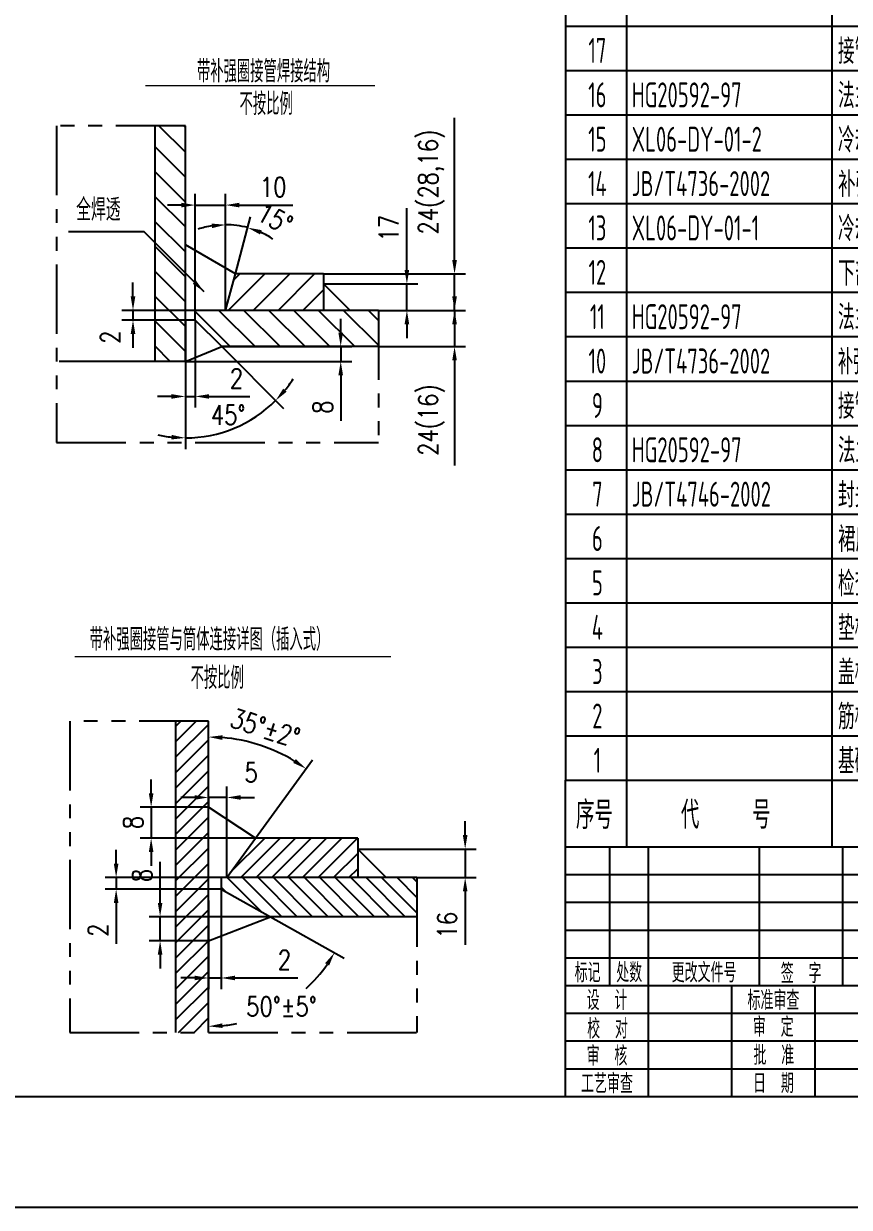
# Model space of a CAD drawing. Header units: millimetres. Extents: x -400 to 11480, y -400 to 24820.
# Drawn here: x 5527 to 8504, y -400 to 3869 of the extents above; entities that cross this region are included whole.
import ezdxf
from ezdxf.enums import TextEntityAlignment as Align

# ---------------------------------------------------------------- set-up
doc = ezdxf.new("R2010")
doc.units = ezdxf.units.MM
doc.header["$LTSCALE"] = 200
doc.linetypes.add('PHANTOM', pattern=[2.5, 1.25, -0.25, 0.25, -0.25, 0.25, -0.25])
for name, color, linetype in [('1轮廓实线层', 7, 'Continuous'), ('2细线层', 4, 'Continuous'), ('5剖面线层', 2, 'Continuous'), ('6文字层', 3, 'Continuous'), ('7标注层', 4, 'Continuous'), ('9双点划线层', 6, 'PHANTOM'), ('图框层', 7, 'Continuous')]:
    doc.layers.add(name, color=color, linetype=linetype)
doc.styles.add('PC_TEXTSTYLE', font='isocp.shx', dxfattribs={"width": 0.8, "bigfont": 'hzfs.shx'})
doc.styles.add('TH_GBDIM', font='romans.shx', dxfattribs={"width": 0.8, "bigfont": 'gbcbig.shx'})
doc.dimstyles.new('TH_GBDIM', dxfattribs={"dimscale": 20, "dimtxt": 3.5, "dimasz": 2.5, "dimexe": 2, "dimexo": 0, "dimgap": 1.5, "dimtad": 1, "dimdec": 1, "dimzin": 0, "dimdsep": 46, "dimtxsty": 'TH_GBDIM', "dimcen": 2.5, "dimclrd": 130, "dimclre": 130, "dimclrt": 3, "dimadec": 0, "dimazin": 0, "dimtfac": 0.714286, "dimtdec": 1, "dimtmove": 0, "dimatfit": 3, "dimfxl": 0, "dimtzin": 0, "dimlwd": -1, "dimlwe": -1, "dimarcsym": 0})
pattern_1 = [(45, (2663.59, -2132.798), (-27.8577, 27.8577), [])]

# ---------------------------------------------------------------- blocks, each defined once
blk = doc.blocks.new('PC_TITLE_BLOCK')
at = {"layer": '1轮廓实线层'}
for p, q in [((-180, 0), (-180, 45)), ((-180, 0), (-180, 45)), ((-180, 45), (0, 45)), ((-172, 20), (-172, 45)), ((-165, 20), (-165, 45)), ((-145, 20), (-145, 45)), ((-130, 20), (-130, 45)), ((-180, 25), (-120, 25)), ((-180, 20), (-120, 20)), ((-165, 0), (-165, 20)), ((-150, 0), (-150, 20)), ((-135, 0), (-135, 20)), ((-180, 0), (0, 0))]:
    blk.add_line(p, q, dxfattribs=at)
at = {"layer": '2细线层'}
for p, q in [((-180, 40), (-120, 40)), ((-180, 35), (-120, 35)), ((-180, 30), (-120, 30)), ((-180, 15), (-120, 15)), ((-180, 10), (-120, 10)), ((-180, 5), (-120, 5))]:
    blk.add_line(p, q, dxfattribs=at)
at = {"style": 'PC_TEXTSTYLE', "flags": 1}
blk.add_attdef('图纸张数', (0, 0), '', height=5, dxfattribs=at)
at = {"layer": '6文字层', "style": 'PC_TEXTSTYLE', "width": 0.667}
for s, p in [('标记', (-176, 22.5)), ('处数', (-168.5, 22.5)), (' 更改文件号 ', (-155, 22.5)), (' 签  字 ', (-137.51, 22.37)), (' 设  计 ', (-172.5, 17.5)), ('标准审查', (-142.5, 17.5)), (' 校  对 ', (-172.4, 12.37)), (' 审  定 ', (-142.53, 12.68)), (' 审  核 ', (-172.5, 7.5)), ('批  准', (-142.43, 7.6)), ('工艺审查', (-172.5, 2.5)), (' 日  期 ', (-142.5, 2.5))]:
    blk.add_text(s, height=3.5, dxfattribs=at).set_placement(p, align=Align.MIDDLE)
at = {"layer": '6文字层', "style": 'PC_TEXTSTYLE', "flags": 8}
for tag, height, width, p, p2 in [('图样代号', 5, 2.176994, (-56.96, 35.53), (-3.51, 35.53)), ('图样名称', 7, 1.548666, (-116.78, 28.23), (-63.22, 28.23)), ('重量', 3.5, 1.481707, (-28.88, 20.51), (-16.35, 20.51)), ('比例', 3.5, 1.468426, (-13.53, 20.62), (-1.42, 20.62)), ('设计', 3.5, 1.504878, (-163.77, 15.45), (-151.09, 15.45)), ('标准审查', 3.5, 0.732355, (-133.59, 15.31), (-120.98, 15.31)), ('共几页', 3.5, 0.782855, (-49.76, 13.35), (-39.88, 13.35)), ('第几页', 3.5, 0.776067, (-19.69, 13.35), (-9.9, 13.35)), ('校对', 3.5, 1.480507, (-163.77, 10.48), (-151.09, 10.48)), ('审定', 3.5, 1.494807, (-133.8, 10.61), (-121.11, 10.61)), ('审核', 3.5, 1.511058, (-163.87, 5.38), (-151.09, 5.38)), ('批准', 3.5, 1.494711, (-133.7, 5.38), (-121.11, 5.38)), ('企业名称', 5, 2.108963, (-56.33, 3.82), (-4.24, 3.82)), ('工艺审查', 3.5, 0.741847, (-163.87, 0.41), (-151.09, 0.41)), ('日期', 3.5, 1.546165, (-134.08, 0.41), (-121.11, 0.41))]:
    blk.add_attdef(tag, text='', height=height, dxfattribs=dict(at, width=width)).set_placement(p, p2, align=Align.FIT)
at = {"layer": '6文字层', "style": 'PC_TEXTSTYLE', "width": 0.986205, "flags": 8}
blk.add_attdef('产品名称或材料标记', text='', height=5, rotation=0.4655, dxfattribs=at).set_placement((-117.65, 6.59), (-62.48, 7.04), align=Align.FIT)
blk = doc.blocks.new('PC_MXBTITLERECORD')
at = {"layer": '1轮廓实线层'}
blk.add_line((-180, 0), (-180, 12), dxfattribs=at)
at = {"layer": '2细线层'}
for p, q in [((-169, 12), (-169, 0)), ((-132, 12), (-132, 0))]:
    blk.add_line(p, q, dxfattribs=at)
at = {"style": 'PC_TEXTSTYLE', "flags": 1}
blk.add_attdef('Fo oFShowMe', (-53, 6), '', height=0.00000005, dxfattribs=at)
at = {"layer": '6文字层', "style": 'PC_TEXTSTYLE', "width": 0.667}
for s, p in [('序号', (-174.77, 6)), ('代     号', (-151.09, 6))]:
    blk.add_text(s, height=5, dxfattribs=at).set_placement(p, align=Align.MIDDLE)
blk = doc.blocks.new('*D86')
at = {"layer": '7标注层', "color": 130}
blk.add_line((6362.7, 931.1), (6568.8, 1214), dxfattribs=at)
blk.add_arc((6193.7, 699), 597.2, 58.734, 85.2012, dxfattribs=at)
for points in [[(6243.3, 1285.7), (6244, 1302.4), (6193.7, 1296.1)], [(6508.2, 1216.4), (6499, 1202.5), (6545.2, 1181.7)]]:
    blk.add_solid(points, dxfattribs=at)
at = {"layer": 'Defpoints', "color": 0}
for p in [(6193.7, 1353.1), (6437, 1244.3), (6362.7, 931.1), (6259.3, 789.1), (6193.7, 230.6)]:
    blk.add_point(p, dxfattribs=at)
at = {"layer": '7标注层', "color": 3, "insert": (6398, 1328.8), "char_height": 70, "attachment_point": 5, "rotation": 342.0219, "style": 'TH_GBDIM'}
blk.add_mtext('35%%d%%p2%%d{}{}', dxfattribs=at)
blk = doc.blocks.new('*D87')
at = {"layer": '7标注层', "color": 130}
blk.add_line((6416.7, 648.1), (6682.4, 498.8), dxfattribs=at)
for start, end in [(312.4223, 325.1719), (275.5052, 281.3309)]:
    blk.add_arc((6193.7, 773.3), 520.6, start, end, dxfattribs=at)
for points in [[(6613.9, 480.5), (6628.1, 471.6), (6647.5, 518.4)], [(6244, 246.8), (6243.2, 263.5), (6193.7, 252.8)]]:
    blk.add_solid(points, dxfattribs=at)
at = {"layer": 'Defpoints', "color": 0}
for p in [(6193.7, 1353.1), (6239.3, 747.7), (6416.7, 648.1), (6373.6, 284.9), (6193.7, 230.6)]:
    blk.add_point(p, dxfattribs=at)
at = {"layer": '7标注层', "color": 3, "insert": (6456.6, 324.1), "char_height": 70, "attachment_point": 5, "style": 'TH_GBDIM'}
blk.add_mtext('50%%d%%p5%%d{}{}', dxfattribs=at)
blk = doc.blocks.new('*D88')
at = {"layer": '7标注层', "color": 130}
for p, q in [((5986.6, 1093.4), (5986.6, 1143.4)), ((6193.7, 1043.4), (5946.6, 1043.4)), ((5986.6, 1043.4), (5986.6, 931.1)), ((6362.7, 931.1), (5946.6, 931.1)), ((5986.6, 881.1), (5986.6, 831.1))]:
    blk.add_line(p, q, dxfattribs=at)
for points in [[(5978.3, 1093.4), (5995, 1093.4), (5986.6, 1043.4)], [(5978.3, 881.1), (5995, 881.1), (5986.6, 931.1)]]:
    blk.add_solid(points, dxfattribs=at)
at = {"layer": 'Defpoints', "color": 0}
for p in [(6193.7, 1043.4), (5986.6, 931.1), (6362.7, 931.1)]:
    blk.add_point(p, dxfattribs=at)
at = {"layer": '7标注层', "color": 3, "insert": (5921.6, 987.3), "char_height": 70, "attachment_point": 5, "rotation": 90, "style": 'TH_GBDIM'}
blk.add_mtext('8{}{}', dxfattribs=at)
blk = doc.blocks.new('*D89')
at = {"layer": '7标注层', "color": 130}
for p, q in [((6018.9, 698.1), (6018.9, 845.4)), ((6416.7, 648.1), (5978.9, 648.1)), ((6018.9, 561.5), (6018.9, 648.1)), ((6193.7, 561.5), (5978.9, 561.5)), ((6018.9, 511.5), (6018.9, 461.5))]:
    blk.add_line(p, q, dxfattribs=at)
for points in [[(6010.6, 698.1), (6027.2, 698.1), (6018.9, 648.1)], [(6010.6, 511.5), (6027.2, 511.5), (6018.9, 561.5)]]:
    blk.add_solid(points, dxfattribs=at)
at = {"layer": 'Defpoints', "color": 0}
for p in [(6018.9, 648.1), (6416.7, 648.1), (6193.7, 561.5)]:
    blk.add_point(p, dxfattribs=at)
at = {"layer": '7标注层', "color": 3, "insert": (5953.9, 796.7), "char_height": 70, "attachment_point": 5, "rotation": 90, "style": 'TH_GBDIM'}
blk.add_mtext('8{}{}', dxfattribs=at)
blk = doc.blocks.new('*D90')
at = {"layer": '7标注层', "color": 130}
for p, q in [((6239.3, 747.7), (6239.3, 387.1)), ((6193.7, 706.6), (6193.7, 387.1)), ((6143.7, 427.1), (6093.7, 427.1)), ((6193.7, 427.1), (6239.3, 427.1)), ((6289.3, 427.1), (6515.4, 427.1))]:
    blk.add_line(p, q, dxfattribs=at)
for points in [[(6143.7, 435.5), (6143.7, 418.8), (6193.7, 427.1)], [(6289.3, 435.5), (6289.3, 418.8), (6239.3, 427.1)]]:
    blk.add_solid(points, dxfattribs=at)
at = {"layer": 'Defpoints', "color": 0}
for p in [(6239.3, 747.7), (6193.7, 706.6), (6193.7, 427.1)]:
    blk.add_point(p, dxfattribs=at)
at = {"layer": '7标注层', "color": 3, "insert": (6466.8, 492.1), "char_height": 70, "attachment_point": 5, "style": 'TH_GBDIM'}
blk.add_mtext('2{}{}', dxfattribs=at)
blk = doc.blocks.new('*D91')
at = {"layer": '7标注层', "color": 130}
for p, q in [((5860.4, 839.1), (5860.4, 889.1)), ((6239.3, 789.1), (5820.4, 789.1)), ((5860.4, 789.1), (5860.4, 747.7)), ((6239.3, 747.7), (5820.4, 747.7)), ((5860.4, 697.7), (5860.4, 550.4))]:
    blk.add_line(p, q, dxfattribs=at)
for points in [[(5852.1, 839.1), (5868.7, 839.1), (5860.4, 789.1)], [(5852.1, 697.7), (5868.7, 697.7), (5860.4, 747.7)]]:
    blk.add_solid(points, dxfattribs=at)
at = {"layer": 'Defpoints', "color": 0}
for p in [(6239.3, 789.1), (5860.4, 747.7), (6239.3, 747.7)]:
    blk.add_point(p, dxfattribs=at)
at = {"layer": '7标注层', "color": 3, "insert": (5795.4, 599), "char_height": 70, "attachment_point": 5, "rotation": 90, "style": 'TH_GBDIM'}
blk.add_mtext('2{}{}', dxfattribs=at)
blk = doc.blocks.new('*D92')
at = {"layer": '7标注层', "color": 130}
for p, q in [((6259.3, 789.1), (6259.3, 1118.1)), ((6143.7, 1078.1), (6093.7, 1078.1)), ((6193.7, 1081), (6193.7, 1038.1)), ((6259.3, 1078.1), (6193.7, 1078.1)), ((6309.3, 1078.1), (6359.3, 1078.1))]:
    blk.add_line(p, q, dxfattribs=at)
for points in [[(6143.7, 1086.4), (6143.7, 1069.7), (6193.7, 1078.1)], [(6309.3, 1086.4), (6309.3, 1069.7), (6259.3, 1078.1)]]:
    blk.add_solid(points, dxfattribs=at)
at = {"layer": 'Defpoints', "color": 0}
for p in [(6193.7, 1081), (6193.7, 1078.1), (6259.3, 789.1)]:
    blk.add_point(p, dxfattribs=at)
at = {"layer": '7标注层', "color": 3, "insert": (6346.9, 1168), "char_height": 70, "attachment_point": 5, "style": 'TH_GBDIM'}
blk.add_mtext('5{}{}', dxfattribs=at)
blk = doc.blocks.new('*D93')
at = {"layer": '7标注层', "color": 130}
for p, q in [((7118.7, 942.2), (7118.7, 992.2)), ((6731.2, 892.2), (7158.7, 892.2)), ((7118.7, 892.2), (7118.7, 789.1)), ((6944.8, 789.1), (7158.7, 789.1)), ((7118.7, 739.1), (7118.7, 546.4))]:
    blk.add_line(p, q, dxfattribs=at)
for points in [[(7110.4, 942.2), (7127, 942.2), (7118.7, 892.2)], [(7110.4, 739.1), (7127, 739.1), (7118.7, 789.1)]]:
    blk.add_solid(points, dxfattribs=at)
at = {"layer": 'Defpoints', "color": 0}
for p in [(6731.2, 892.2), (6944.8, 789.1), (7118.7, 789.1)]:
    blk.add_point(p, dxfattribs=at)
at = {"layer": '7标注层', "color": 3, "insert": (7053.7, 617.7), "char_height": 70, "attachment_point": 5, "rotation": 90, "style": 'TH_GBDIM'}
blk.add_mtext('16{}{}', dxfattribs=at)
blk = doc.blocks.new('*D109')
at = {"layer": '7标注层', "color": 130}
for p, q in [((7080.4, 3016.4), (7080.4, 3529.1)), ((6608.1, 2966.4), (7120.4, 2966.4)), ((7080.4, 2834.8), (7080.4, 2966.4)), ((6806.1, 2834.8), (7120.4, 2834.8)), ((7080.4, 2784.8), (7080.4, 2734.8))]:
    blk.add_line(p, q, dxfattribs=at)
for points in [[(7072.1, 3016.4), (7088.8, 3016.4), (7080.4, 2966.4)], [(7072.1, 2784.8), (7088.8, 2784.8), (7080.4, 2834.8)]]:
    blk.add_solid(points, dxfattribs=at)
at = {"layer": 'Defpoints', "color": 0}
for p in [(6608.1, 2966.4), (6806.1, 2834.8), (7080.4, 2834.8)]:
    blk.add_point(p, dxfattribs=at)
at = {"layer": '7标注层', "color": 3, "insert": (6997.1, 3297.7), "char_height": 70, "attachment_point": 5, "rotation": 90, "style": 'TH_GBDIM'}
blk.add_mtext('24(28,16){}{}', dxfattribs=at)
blk = doc.blocks.new('*D108')
at = {"layer": '7标注层', "color": 130}
for p, q in [((6908.6, 2980.4), (6908.6, 3202.8)), ((6608.1, 2930.4), (6948.6, 2930.4)), ((6908.6, 2834.8), (6908.6, 2930.4)), ((6806.1, 2834.8), (6948.6, 2834.8)), ((6908.6, 2784.8), (6908.6, 2734.8))]:
    blk.add_line(p, q, dxfattribs=at)
for points in [[(6900.2, 2980.4), (6916.9, 2980.4), (6908.6, 2930.4)], [(6900.2, 2784.8), (6916.9, 2784.8), (6908.6, 2834.8)]]:
    blk.add_solid(points, dxfattribs=at)
at = {"layer": 'Defpoints', "color": 0}
for p in [(6608.1, 2930.4), (6806.1, 2834.8), (6908.6, 2834.8)]:
    blk.add_point(p, dxfattribs=at)
at = {"layer": '7标注层', "color": 3, "insert": (6843.6, 3131.5), "char_height": 70, "attachment_point": 5, "rotation": 90, "style": 'TH_GBDIM'}
blk.add_mtext('17{}{}', dxfattribs=at)
blk = doc.blocks.new('*D110')
at = {"layer": '7标注层', "color": 130}
for p, q in [((7080.4, 2884.8), (7080.4, 2934.8)), ((6806.1, 2834.8), (7120.4, 2834.8)), ((7080.4, 2834.8), (7080.4, 2704.1)), ((6806.1, 2704.1), (7120.4, 2704.1)), ((7080.4, 2654.1), (7080.4, 2274.8))]:
    blk.add_line(p, q, dxfattribs=at)
for points in [[(7072.1, 2884.8), (7088.8, 2884.8), (7080.4, 2834.8)], [(7072.1, 2654.1), (7088.8, 2654.1), (7080.4, 2704.1)]]:
    blk.add_solid(points, dxfattribs=at)
at = {"layer": 'Defpoints', "color": 0}
for p in [(6806.1, 2834.8), (6806.1, 2704.1), (7080.4, 2704.1)]:
    blk.add_point(p, dxfattribs=at)
at = {"layer": '7标注层', "color": 3, "insert": (6997.1, 2439.4), "char_height": 70, "attachment_point": 5, "rotation": 90, "style": 'TH_GBDIM'}
blk.add_mtext('24(16){}{}', dxfattribs=at)
blk = doc.blocks.new('*D107')
at = {"layer": '7标注层', "color": 130}
for p, q in [((6145.5, 2834.9), (6145.5, 3254.5)), ((6255, 2834.8), (6255, 3254.5)), ((6095.5, 3214.5), (6045.5, 3214.5)), ((6145.5, 3214.5), (6255, 3214.5)), ((6305, 3214.5), (6497.7, 3214.5))]:
    blk.add_line(p, q, dxfattribs=at)
for points in [[(6095.5, 3222.8), (6095.5, 3206.1), (6145.5, 3214.5)], [(6305, 3222.8), (6305, 3206.1), (6255, 3214.5)]]:
    blk.add_solid(points, dxfattribs=at)
at = {"layer": 'Defpoints', "color": 0}
for p in [(6255, 3214.5), (6145.5, 2834.9), (6255, 2834.8)]:
    blk.add_point(p, dxfattribs=at)
at = {"layer": '7标注层', "color": 3, "insert": (6426.3, 3279.5), "char_height": 70, "attachment_point": 5, "style": 'TH_GBDIM'}
blk.add_mtext('10{}{}', dxfattribs=at)
blk = doc.blocks.new('*D106')
at = {"layer": '7标注层', "color": 130}
for p, q in [((6255, 2892.3), (6255, 3183.6)), ((6290.3, 2966.4), (6345.3, 3171.7))]:
    blk.add_line(p, q, dxfattribs=at)
for start, end in [(99.2874, 108.5748), (75, 90), (56.4252, 65.7126)]:
    blk.add_arc((6255, 2834.8), 308.8, start, end, dxfattribs=at)
for points in [[(6204.5, 3147.8), (6205.8, 3131.2), (6255, 3143.6)], [(6379.2, 3108.4), (6384.8, 3124.1), (6334.9, 3133.1)]]:
    blk.add_solid(points, dxfattribs=at)
at = {"layer": 'Defpoints', "color": 0}
for p in [(6281.9, 3142.4), (6290.3, 2966.4), (6255, 2892.3), (6255, 2834.8), (6255, 2834.8)]:
    blk.add_point(p, dxfattribs=at)
at = {"layer": '7标注层', "color": 3, "insert": (6433.3, 3165.5), "char_height": 70, "attachment_point": 5, "rotation": 331.6684, "style": 'TH_GBDIM'}
blk.add_mtext('15°', dxfattribs=at)
blk = doc.blocks.new('*D111')
at = {"layer": '7标注层', "color": 130}
for p, q in [((6670, 2754.1), (6670, 2804.1)), ((6241.1, 2704.1), (6710, 2704.1)), ((6670, 2704.1), (6670, 2650.9)), ((6109.9, 2650.9), (6710, 2650.9)), ((6670, 2600.9), (6670, 2436.8))]:
    blk.add_line(p, q, dxfattribs=at)
for points in [[(6661.7, 2754.1), (6678.3, 2754.1), (6670, 2704.1)], [(6661.7, 2600.9), (6678.3, 2600.9), (6670, 2650.9)]]:
    blk.add_solid(points, dxfattribs=at)
at = {"layer": 'Defpoints', "color": 0}
for p in [(6241.1, 2704.1), (6670, 2704.1), (6109.9, 2650.9)]:
    blk.add_point(p, dxfattribs=at)
at = {"layer": '7标注层', "color": 3, "insert": (6605, 2485.4), "char_height": 70, "attachment_point": 5, "rotation": 90, "style": 'TH_GBDIM'}
blk.add_mtext('8{}{}', dxfattribs=at)
blk = doc.blocks.new('*D112')
at = {"layer": '7标注层', "color": 130}
for p, q in [((6241.1, 2704.1), (6463.8, 2481.4)), ((6109.9, 2650.9), (6109.9, 2334.8))]:
    blk.add_line(p, q, dxfattribs=at)
for start, end in [(321.2239, 327.4479), (270, 315), (257.5521, 263.7761)]:
    blk.add_arc((6109.9, 2835.3), 460.5, start, end, dxfattribs=at)
for points in [[(6475.1, 2541.3), (6462.7, 2552.5), (6435.6, 2509.7)], [(6060.5, 2385.8), (6059.5, 2369.2), (6109.9, 2374.8)]]:
    blk.add_solid(points, dxfattribs=at)
at = {"layer": 'Defpoints', "color": 0}
for p in [(6109.9, 3500), (6145.5, 2799.8), (6241.1, 2704.1), (6109.9, 2650.9), (6340.2, 2436.5)]:
    blk.add_point(p, dxfattribs=at)
at = {"layer": '7标注层', "color": 3, "insert": (6264.3, 2457.4), "char_height": 70, "attachment_point": 5, "style": 'TH_GBDIM'}
blk.add_mtext('45°{}{}', dxfattribs=at)
blk = doc.blocks.new('*D113')
at = {"layer": '7标注层', "color": 130}
for p, q in [((5921.2, 2884.9), (5921.2, 2934.9)), ((6145.5, 2834.9), (5881.2, 2834.9)), ((5921.2, 2834.9), (5921.2, 2799.8)), ((6145.5, 2799.8), (5881.2, 2799.8)), ((5921.2, 2749.8), (5921.2, 2699.8))]:
    blk.add_line(p, q, dxfattribs=at)
for points in [[(5912.9, 2884.9), (5929.6, 2884.9), (5921.2, 2834.9)], [(5912.9, 2749.8), (5929.6, 2749.8), (5921.2, 2799.8)]]:
    blk.add_solid(points, dxfattribs=at)
at = {"layer": 'Defpoints', "color": 0}
for p in [(6145.5, 2834.9), (5921.2, 2799.8), (6145.5, 2799.8)]:
    blk.add_point(p, dxfattribs=at)
at = {"layer": '7标注层', "color": 3, "insert": (5838.8, 2738.6), "char_height": 70, "attachment_point": 5, "rotation": 90, "style": 'TH_GBDIM'}
blk.add_mtext('2{}{}', dxfattribs=at)
blk = doc.blocks.new('*D114')
at = {"layer": '7标注层', "color": 130}
for p, q in [((6109.9, 2799.8), (6109.9, 2484.4)), ((6145.5, 2799.8), (6145.5, 2484.4)), ((6059.9, 2524.4), (6009.9, 2524.4)), ((6109.9, 2524.4), (6145.5, 2524.4)), ((6195.5, 2524.4), (6342.8, 2524.4))]:
    blk.add_line(p, q, dxfattribs=at)
for points in [[(6059.9, 2532.7), (6059.9, 2516), (6109.9, 2524.4)], [(6195.5, 2532.7), (6195.5, 2516), (6145.5, 2524.4)]]:
    blk.add_solid(points, dxfattribs=at)
at = {"layer": 'Defpoints', "color": 0}
for p in [(6109.9, 2799.8), (6145.5, 2799.8), (6145.5, 2524.4)]:
    blk.add_point(p, dxfattribs=at)
at = {"layer": '7标注层', "color": 3, "insert": (6294.1, 2589.4), "char_height": 70, "attachment_point": 5, "style": 'TH_GBDIM'}
blk.add_mtext('2{}{}', dxfattribs=at)
blk = doc.blocks.new('PC_MXB_BLOCK')
at = {"layer": '1轮廓实线层'}
blk.add_line((-180, 8), (-180, 0), dxfattribs=at)
at = {"layer": '2细线层'}
for p, q in [((-180, 8), (0, 8)), ((-169, 8), (-169, 0)), ((-132, 8), (-132, 0)), ((-180, 0), (0, 0))]:
    blk.add_line(p, q, dxfattribs=at)
at = {"layer": '6文字层', "style": 'PC_TEXTSTYLE'}
for tag, width, p, p2 in [('序号', 0.769182, (-178.38, 1.35), (-170.09, 1.35)), ('代号', 3.14773, (-168.05, 1.35), (-134.11, 1.35)), ('名称', 2.802424, (-130.87, 1.2), (-100.28, 1.2)), ('数量', 0.817449, (-97.88, 1.2), (-89, 1.2)), ('材料', 2.943328, (-86.43, 1.01), (-54.3, 1.01)), ('单重', 0.854038, (-52.21, 0.89), (-43, 0.89)), ('总重', 0.958888, (-41.2, 1.27), (-30.86, 1.27)), ('备注', 2.494074, (-28.61, 1.02), (-1.16, 1.02))]:
    blk.add_attdef(tag, text='', height=4.5, dxfattribs=dict(at, width=width)).set_placement(p, p2, align=Align.FIT)

msp = doc.modelspace()

# ---------------------------------------------------------------- hatches: boundary and pattern name
at = {"layer": '5剖面线层'}
h = msp.add_hatch(dxfattribs=at)
h.set_pattern_fill('ANSI31', color=256, scale=20, angle=90, style=0)
h.set_pattern_definition([(135, (3823.11, -6701.09), (-44.90128, -44.90128), [])])
h.paths.add_polyline_path([(6001.03, 2650.93), (6109.93, 2650.93), (6109.93, 3500.05), (6001.03, 3500.05)])
h.paths.add_polyline_path([(6806.07, 2704.11), (6806.07, 2834.79), (6145.46, 2834.79), (6145.46, 2799.79), (6241.14, 2704.11)])
h = msp.add_hatch(dxfattribs=at)
h.set_pattern_fill('ANSI31', color=256, scale=20, angle=360, style=0)
h.set_pattern_definition([(45, (3823.11, -6701.09), (-44.9013, 44.9013), [])])
h.paths.add_polyline_path([(6608.07, 2834.79), (6608.07, 2966.41), (6290.27, 2966.41), (6255.01, 2834.79)])
h = msp.add_hatch(dxfattribs=at)
h.set_pattern_fill('ANSI31', color=256, scale=12.408422, style=0)
h.set_pattern_definition(pattern_1)
h.paths.add_polyline_path([(6193.67, 1353.08), (6076.17, 1353.08), (6076.17, 230.58), (6193.67, 230.58)])
h.paths.add_polyline_path([(6348.34, 450.69), (6423.13, 450.69), (6423.13, 342.12), (6348.34, 342.12)], flags=9)
h = msp.add_hatch(dxfattribs=at)
h.set_pattern_fill('ANSI31', color=256, scale=12.408422, style=0)
h.set_pattern_definition(pattern_1)
h.paths.add_polyline_path([(6362.69, 931.08), (6259.27, 789.06), (6731.18, 789.06), (6731.18, 931.08)])
h = msp.add_hatch(dxfattribs=at)
h.set_pattern_fill('ANSI31', color=256, scale=12.408422, angle=90, style=0)
h.set_pattern_definition([(135, (2663.59, -2132.798), (-27.8577, -27.8577), [])])
h.paths.add_polyline_path([(6239.32, 789.06), (6239.32, 747.7), (6416.72, 648.05), (6944.82, 648.05), (6944.82, 789.06)])

# ---------------------------------------------------------------- linework, layer by layer
at = {"layer": '1轮廓实线层'}
for p, q in [((6001.03, 2650.93), (6001.03, 3500.05)), ((6109.93, 2650.93), (6109.93, 3500.05)), ((6290.27, 2966.41), (6109.93, 3070.53)), ((6255.01, 2834.79), (6290.27, 2966.41)), ((6608.07, 2966.41), (6290.27, 2966.41)), ((6608.07, 2966.41), (6608.07, 2834.79)), ((6608.07, 2930.41), (6703.69, 2834.79)), ((6806.07, 2834.79), (6145.46, 2834.79)), ((6145.46, 2799.79), (6145.46, 2834.79)), ((6806.07, 2834.79), (6240.61, 2834.79)), ((6145.46, 2799.79), (6241.14, 2704.11)), ((6109.93, 2650.93), (6241.14, 2704.11)), ((6806.07, 2704.11), (6241.14, 2704.11)), ((6109.93, 2650.93), (5655.18, 2650.93)), ((6076.17, 230.58), (6076.17, 1353.08)), ((6193.67, 230.58), (6193.67, 1353.08)), ((6362.69, 931.08), (6193.67, 1043.43)), ((6259.27, 789.06), (6362.69, 931.08)), ((6731.18, 931.08), (6362.69, 931.08)), ((6731.18, 931.08), (6731.18, 789.06)), ((6731.18, 892.23), (6834.35, 789.06)), ((6944.82, 789.06), (6239.32, 789.06)), ((6239.32, 789.06), (6239.32, 747.7)), ((6239.32, 747.7), (6416.72, 648.05)), ((6193.67, 561.55), (6416.72, 648.05)), ((6944.82, 648.05), (6416.72, 648.05))]:
    msp.add_line(p, q, dxfattribs=at)
at = {"layer": '2细线层', "lineweight": 0}
msp.add_line((5966.45, 3645.86), (6792.88, 3645.86), dxfattribs=at)
at = {"layer": '2细线层'}
msp.add_line((-400, -400), (11480, -400), dxfattribs=at)
at = {"layer": '7标注层', "lineweight": 0}
msp.add_line((5711.57, 1586.98), (6850.33, 1586.98), dxfattribs=at)
at = {"layer": '9双点划线层'}
for p, q in [((5645.92, 3500.05), (5645.92, 2357.72)), ((6109.93, 3500.05), (5645.92, 3500.05)), ((6806.07, 2834.79), (6806.07, 2357.72)), ((5645.92, 2357.72), (6806.07, 2357.72)), ((5693.01, 1353.08), (5693.01, 230.58)), ((6193.67, 1353.08), (5693.01, 1353.08)), ((6944.82, 789.06), (6944.82, 230.58)), ((5693.01, 230.58), (6944.82, 230.58))]:
    msp.add_line(p, q, dxfattribs=at)
at = {"layer": '图框层'}
msp.add_line((0, 0), (11080, 0), dxfattribs=at)

# ---------------------------------------------------------------- block references
at = {"layer": '图框层', "xscale": 20, "yscale": 20, "zscale": 20}
for name, p in [('PC_MXB_BLOCK', (11080, 3860)), ('PC_MXBTITLERECORD', (11080, 900)), ('PC_TITLE_BLOCK', (11080, 0))]:
    msp.add_blockref(name, p, dxfattribs=at)
at = {"layer": '图框层'}
ref = msp.add_blockref('PC_MXB_BLOCK', (11080, 3700), dxfattribs=dict(at, xscale=20, yscale=20, zscale=20))
ref.add_attrib('序号', '17', dxfattribs={"layer": '6文字层', "height": 90, "style": 'PC_TEXTSTYLE', "width": 0.667}).set_placement((7595.3, 3726.98), align=Align.CENTER)
ref.add_attrib('名称', '接管φ89x6', (8462.67, 3723.91), dxfattribs={"layer": '6文字层', "height": 90, "style": 'PC_TEXTSTYLE', "width": 0.667})
ref = msp.add_blockref('PC_MXB_BLOCK', (11080, 3540), dxfattribs=dict(at, xscale=20, yscale=20, zscale=20))
ref.add_attrib('代号', 'HG20592-97', (7719.06, 3566.98), dxfattribs={"layer": '6文字层', "height": 90, "style": 'PC_TEXTSTYLE', "width": 0.667})
ref.add_attrib('序号', '16', dxfattribs={"layer": '6文字层', "height": 90, "style": 'PC_TEXTSTYLE', "width": 0.667}).set_placement((7595.3, 3566.98), align=Align.CENTER)
ref.add_attrib('名称', '法兰WN80-6.3FM', (8462.67, 3563.91), dxfattribs={"layer": '6文字层', "height": 90, "style": 'PC_TEXTSTYLE', "width": 0.667})
ref = msp.add_blockref('PC_MXB_BLOCK', (11080, 3380), dxfattribs=dict(at, xscale=20, yscale=20, zscale=20))
ref.add_attrib('代号', 'XL06-DY-01-2', (7719.06, 3406.98), dxfattribs={"layer": '6文字层', "height": 90, "style": 'PC_TEXTSTYLE', "width": 0.667})
ref.add_attrib('序号', '15', dxfattribs={"layer": '6文字层', "height": 90, "style": 'PC_TEXTSTYLE', "width": 0.667}).set_placement((7595.3, 3406.98), align=Align.CENTER)
ref.add_attrib('名称', '冷却水箱Ⅱ', (8462.67, 3403.91), dxfattribs={"layer": '6文字层', "height": 90, "style": 'PC_TEXTSTYLE', "width": 0.667})
ref = msp.add_blockref('PC_MXB_BLOCK', (11080, 3220), dxfattribs=dict(at, xscale=20, yscale=20, zscale=20))
ref.add_attrib('代号', 'JB/T4736-2002', (7719.06, 3246.98), dxfattribs={"layer": '6文字层', "height": 90, "style": 'PC_TEXTSTYLE', "width": 0.667})
ref.add_attrib('序号', '14', dxfattribs={"layer": '6文字层', "height": 90, "style": 'PC_TEXTSTYLE', "width": 0.667}).set_placement((7595.3, 3246.98), align=Align.CENTER)
ref.add_attrib('名称', '补强圈dN400x28-D', dxfattribs={"layer": '6文字层', "height": 90, "style": 'PC_TEXTSTYLE', "width": 0.64495}).set_placement((8462.67, 3243.91), (9074.48, 3243.91), align=Align.FIT)
ref = msp.add_blockref('PC_MXB_BLOCK', (11080, 3060), dxfattribs=dict(at, xscale=20, yscale=20, zscale=20))
ref.add_attrib('代号', 'XL06-DY-01-1', (7719.06, 3086.98), dxfattribs={"layer": '6文字层', "height": 90, "style": 'PC_TEXTSTYLE', "width": 0.667})
ref.add_attrib('序号', '13', dxfattribs={"layer": '6文字层', "height": 90, "style": 'PC_TEXTSTYLE', "width": 0.667}).set_placement((7595.3, 3086.98), align=Align.CENTER)
ref.add_attrib('名称', '冷却水箱Ⅰ', (8462.67, 3083.91), dxfattribs={"layer": '6文字层', "height": 90, "style": 'PC_TEXTSTYLE', "width": 0.667})
ref = msp.add_blockref('PC_MXB_BLOCK', (11080, 2900), dxfattribs=dict(at, xscale=20, yscale=20, zscale=20))
ref.add_attrib('序号', '12', dxfattribs={"layer": '6文字层', "height": 90, "style": 'PC_TEXTSTYLE', "width": 0.667}).set_placement((7595.3, 2926.98), align=Align.CENTER)
ref.add_attrib('名称', '下部塔体DN2000x24', dxfattribs={"layer": '6文字层', "height": 90, "style": 'PC_TEXTSTYLE', "width": 0.623984}).set_placement((8462.67, 2923.91), (9074.48, 2923.91), align=Align.FIT)
ref = msp.add_blockref('PC_MXB_BLOCK', (11080, 2740), dxfattribs=dict(at, xscale=20, yscale=20, zscale=20))
ref.add_attrib('代号', 'HG20592-97', (7719.06, 2766.98), dxfattribs={"layer": '6文字层', "height": 90, "style": 'PC_TEXTSTYLE', "width": 0.667})
ref.add_attrib('序号', '11', dxfattribs={"layer": '6文字层', "height": 90, "style": 'PC_TEXTSTYLE', "width": 0.667}).set_placement((7595.3, 2766.98), align=Align.CENTER)
ref.add_attrib('名称', '法兰 PL100-1.0RF', (8462.67, 2763.91), dxfattribs={"layer": '6文字层', "height": 90, "style": 'PC_TEXTSTYLE', "width": 0.667})
ref = msp.add_blockref('PC_MXB_BLOCK', (11080, 2580), dxfattribs=dict(at, xscale=20, yscale=20, zscale=20))
ref.add_attrib('代号', 'JB/T4736-2002', (7719.06, 2606.98), dxfattribs={"layer": '6文字层', "height": 90, "style": 'PC_TEXTSTYLE', "width": 0.667})
ref.add_attrib('序号', '10', dxfattribs={"layer": '6文字层', "height": 90, "style": 'PC_TEXTSTYLE', "width": 0.667}).set_placement((7595.3, 2606.98), align=Align.CENTER)
ref.add_attrib('名称', '补强圈dN100x24(16)-D', dxfattribs={"layer": '6文字层', "height": 90, "style": 'PC_TEXTSTYLE', "width": 0.550875}).set_placement((8462.67, 2603.91), (9074.48, 2603.91), align=Align.FIT)
ref = msp.add_blockref('PC_MXB_BLOCK', (11080, 2420), dxfattribs=dict(at, xscale=20, yscale=20, zscale=20))
ref.add_attrib('序号', '9', dxfattribs={"layer": '6文字层', "height": 90, "style": 'PC_TEXTSTYLE', "width": 0.667}).set_placement((7595.3, 2446.98), align=Align.CENTER)
ref.add_attrib('名称', '接管φ108x6', (8462.67, 2443.91), dxfattribs={"layer": '6文字层', "height": 90, "style": 'PC_TEXTSTYLE', "width": 0.667})
ref = msp.add_blockref('PC_MXB_BLOCK', (11080, 2260), dxfattribs=dict(at, xscale=20, yscale=20, zscale=20))
ref.add_attrib('代号', 'HG20592-97', (7719.06, 2286.98), dxfattribs={"layer": '6文字层', "height": 90, "style": 'PC_TEXTSTYLE', "width": 0.667})
ref.add_attrib('序号', '8', dxfattribs={"layer": '6文字层', "height": 90, "style": 'PC_TEXTSTYLE', "width": 0.667}).set_placement((7595.3, 2286.98), align=Align.CENTER)
ref.add_attrib('名称', '法兰 WN100-4.0FM', dxfattribs={"layer": '6文字层', "height": 90, "style": 'PC_TEXTSTYLE', "width": 0.655401}).set_placement((8462.67, 2283.91), (9074.48, 2283.91), align=Align.FIT)
ref = msp.add_blockref('PC_MXB_BLOCK', (11080, 2100), dxfattribs=dict(at, xscale=20, yscale=20, zscale=20))
ref.add_attrib('代号', 'JB/T4746-2002', (7719.06, 2126.98), dxfattribs={"layer": '6文字层', "height": 90, "style": 'PC_TEXTSTYLE', "width": 0.667})
ref.add_attrib('序号', '7', dxfattribs={"layer": '6文字层', "height": 90, "style": 'PC_TEXTSTYLE', "width": 0.667}).set_placement((7595.3, 2126.98), align=Align.CENTER)
ref.add_attrib('名称', '封头EHA 2000x24', (8462.67, 2123.91), dxfattribs={"layer": '6文字层', "height": 90, "style": 'PC_TEXTSTYLE', "width": 0.667})
ref = msp.add_blockref('PC_MXB_BLOCK', (11080, 1940), dxfattribs=dict(at, xscale=20, yscale=20, zscale=20))
ref.add_attrib('序号', '6', dxfattribs={"layer": '6文字层', "height": 90, "style": 'PC_TEXTSTYLE', "width": 0.667}).set_placement((7595.3, 1966.98), align=Align.CENTER)
ref.add_attrib('名称', '裙座筒体DN2016x16', dxfattribs={"layer": '6文字层', "height": 90, "style": 'PC_TEXTSTYLE', "width": 0.650893}).set_placement((8462.67, 1963.91), (9074.48, 1963.91), align=Align.FIT)
ref = msp.add_blockref('PC_MXB_BLOCK', (11080, 1780), dxfattribs=dict(at, xscale=20, yscale=20, zscale=20))
ref.add_attrib('序号', '5', dxfattribs={"layer": '6文字层', "height": 90, "style": 'PC_TEXTSTYLE', "width": 0.667}).set_placement((7595.3, 1806.98), align=Align.CENTER)
ref.add_attrib('名称', '检查孔φ482x16', (8462.67, 1803.91), dxfattribs={"layer": '6文字层', "height": 90, "style": 'PC_TEXTSTYLE', "width": 0.667})
ref = msp.add_blockref('PC_MXB_BLOCK', (11080, 1620), dxfattribs=dict(at, xscale=20, yscale=20, zscale=20))
ref.add_attrib('序号', '4', dxfattribs={"layer": '6文字层', "height": 90, "style": 'PC_TEXTSTYLE', "width": 0.667}).set_placement((7595.3, 1646.98), align=Align.CENTER)
ref.add_attrib('名称', '垫板δ=16', (8462.67, 1643.91), dxfattribs={"layer": '6文字层', "height": 90, "style": 'PC_TEXTSTYLE', "width": 0.667})
ref = msp.add_blockref('PC_MXB_BLOCK', (11080, 1460), dxfattribs=dict(at, xscale=20, yscale=20, zscale=20))
ref.add_attrib('序号', '3', dxfattribs={"layer": '6文字层', "height": 90, "style": 'PC_TEXTSTYLE', "width": 0.667}).set_placement((7595.3, 1486.98), align=Align.CENTER)
ref.add_attrib('名称', '盖板δ=32', (8462.67, 1483.91), dxfattribs={"layer": '6文字层', "height": 90, "style": 'PC_TEXTSTYLE', "width": 0.667})
ref = msp.add_blockref('PC_MXB_BLOCK', (11080, 1300), dxfattribs=dict(at, xscale=20, yscale=20, zscale=20))
ref.add_attrib('序号', '2', dxfattribs={"layer": '6文字层', "height": 90, "style": 'PC_TEXTSTYLE', "width": 0.667}).set_placement((7595.3, 1326.98), align=Align.CENTER)
ref.add_attrib('名称', '筋板δ=20', (8462.67, 1323.91), dxfattribs={"layer": '6文字层', "height": 90, "style": 'PC_TEXTSTYLE', "width": 0.667})
ref = msp.add_blockref('PC_MXB_BLOCK', (11080, 1140), dxfattribs=dict(at, xscale=20, yscale=20, zscale=20))
ref.add_attrib('序号', '1', dxfattribs={"layer": '6文字层', "height": 90, "style": 'PC_TEXTSTYLE', "width": 0.667}).set_placement((7595.3, 1166.98), align=Align.CENTER)
ref.add_attrib('名称', '基础环板δ=30', (8462.67, 1163.91), dxfattribs={"layer": '6文字层', "height": 90, "style": 'PC_TEXTSTYLE', "width": 0.667})

# ---------------------------------------------------------------- texts
at = {"layer": '6文字层', "style": 'PC_TEXTSTYLE'}
for s, width, p in [('带补强圈接管焊接结构', 0.6, (6151.8, 3656.78)), ('不按比例', 0.6, (6305.34, 3539.37)), ('全焊透', 0.667, (5716.3, 3157.92)), ('带补强圈接管与筒体连接详图（插入式）', 0.6, (5765.1, 1608.07)), ('不按比例', 0.6, (6128.92, 1469.52))]:
    msp.add_text(s, height=80, dxfattribs=dict(at, width=width)).set_placement(p)

# ---------------------------------------------------------------- dimensions: what is measured, and where the dimension line sits
at = {"layer": '7标注层'}
for base, p1, p2, text, override, picture, middle in [((7080.44, 2834.79), (6608.07, 2966.41), (6806.07, 2834.79), '24(28,16){}{}', {"dimgap": 1.5, "dimtad": 1, "dimjust": 0, "dimdec": 0, "dimlfac": 1, "dimse1": 0, "dimse2": 0, "dimsd1": 0, "dimsd2": 0}, '*D109', (7080.44, 3297.74)), ((6908.56, 2834.79), (6608.07, 2930.41), (6806.07, 2834.79), '17{}{}', {"dimgap": 1.5, "dimtad": 1, "dimjust": 0, "dimdec": 0, "dimlfac": 1, "dimse1": 0, "dimse2": 0, "dimsd1": 0, "dimsd2": 0}, '*D108', (6908.56, 3131.51)), ((5921.23, 2799.79), (6145.46, 2834.87), (6145.46, 2799.79), '2{}{}', {"dimdec": 0, "dimtmove": 2}, '*D113', (5838.82, 2738.62)), ((6670, 2704.11), (6109.93, 2650.93), (6241.14, 2704.11), '8{}{}', {"dimgap": 1.5, "dimtad": 1, "dimjust": 0, "dimdec": 0, "dimlfac": 1, "dimse1": 0, "dimse2": 0, "dimsd1": 0, "dimsd2": 0}, '*D111', (6670, 2485.43))]:
    dim = msp.add_linear_dim(base=base, p1=p1, p2=p2, angle=90, text=text, dimstyle='TH_GBDIM', override=override, dxfattribs=at)
    dim.commit()
    dim.dimension.update_dxf_attribs({"geometry": picture, "text_midpoint": middle, "dimtype": 160})
for base, line1, line2, text, override, picture, middle in [((6340.18, 2436.5), ((6109.93, 2650.93), (6109.93, 3500.05)), ((6145.46, 2799.79), (6241.14, 2704.11)), '<>{}{}', {"dimtih": 1, "dimtmove": 2}, '*D112', (6264.29, 2457.36)), ((6436.97, 1244.33), ((6259.27, 789.06), (6362.69, 931.08)), ((6193.67, 230.58), (6193.67, 1353.08)), '35%%d%%p2%%d{}{}', {"dimgap": 1.5, "dimtad": 1, "dimjust": 0, "dimtih": 1, "dimse1": 0, "dimse2": 0, "dimsd1": 0, "dimsd2": 0, "dimadec": 0}, '*D86', (6377.98, 1266.99))]:
    dim = msp.add_angular_dim_2l(base=base, line1=line1, line2=line2, text=text, dimstyle='TH_GBDIM', override=override, dxfattribs=at)
    dim.commit()
    dim.dimension.update_dxf_attribs({"geometry": picture, "text_midpoint": middle, "dimtype": 162})
for base, p1, p2, angle, text, picture, middle in [((6255.01, 3214.46), (6145.46, 2834.87), (6255.01, 2834.79), 180, '10{}{}', '*D107', (6426.34, 3279.46)), ((7080.44, 2704.11), (6806.07, 2834.79), (6806.07, 2704.11), 90, '24(16){}{}', '*D110', (6997.1, 2439.44)), ((5986.62, 931.08), (6193.67, 1043.43), (6362.69, 931.08), 90, '8{}{}', '*D88', (5921.62, 987.25)), ((7118.71, 789.06), (6731.18, 892.23), (6944.82, 789.06), 90, '16{}{}', '*D93', (7053.71, 617.72)), ((5860.41, 747.7), (6239.32, 789.06), (6239.32, 747.7), 90, '2{}{}', '*D91', (5795.41, 599.03)), ((6018.9, 648.05), (6193.67, 561.55), (6416.72, 648.05), 90, '8{}{}', '*D89', (5953.9, 796.72))]:
    dim = msp.add_linear_dim(base=base, p1=p1, p2=p2, angle=angle, text=text, dimstyle='TH_GBDIM', override={"dimgap": 1.5, "dimtad": 1, "dimjust": 0, "dimdec": 0, "dimlfac": 1, "dimse1": 0, "dimse2": 0, "dimsd1": 0, "dimsd2": 0}, dxfattribs=at)
    dim.commit()
    dim.dimension.update_dxf_attribs({"geometry": picture, "text_midpoint": middle})
dim = msp.add_angular_dim_2l(base=(6281.92, 3142.41), line1=((6255.01, 2834.79), (6255.01, 2892.28)), line2=((6255.01, 2834.79), (6290.27, 2966.41)), dimstyle='TH_GBDIM', override={"dimgap": 1.5, "dimtad": 1, "dimtih": 1, "dimse1": 0, "dimse2": 0, "dimsd1": 0, "dimsd2": 0, "dimadec": 0}, dxfattribs=at)
dim.commit()
dim.dimension.update_dxf_attribs({"geometry": '*D106', "text_midpoint": (6401.55, 3106.6), "dimtype": 162})
dim = msp.add_linear_dim(base=(6145.46, 2524.35), p1=(6109.93, 2799.79), p2=(6145.46, 2799.79), text='2{}{}', dimstyle='TH_GBDIM', override={"dimgap": 1.5, "dimtad": 1, "dimjust": 0, "dimdec": 0, "dimlfac": 1, "dimse1": 0, "dimse2": 0, "dimsd1": 0, "dimsd2": 0}, dxfattribs=at)
dim.commit()
dim.dimension.update_dxf_attribs({"geometry": '*D114', "text_midpoint": (6294.12, 2589.35)})
dim = msp.add_angular_dim_2l(base=(6373.64, 284.86), line1=((6193.67, 230.58), (6193.67, 1353.08)), line2=((6239.32, 747.7), (6416.72, 648.05)), text='50%%d%%p5%%d{}{}', dimstyle='TH_GBDIM', override={"dimgap": 1.5, "dimtad": 1, "dimjust": 0, "dimtih": 1, "dimse1": 0, "dimse2": 0, "dimsd1": 0, "dimsd2": 0, "dimadec": 0}, dxfattribs=at)
dim.commit()
dim.dimension.update_dxf_attribs({"geometry": '*D87', "text_midpoint": (6456.62, 324.05)})
for base, p1, p2, text, override, picture, middle in [((6193.67, 1078.07), (6259.27, 789.06), (6193.67, 1081.03), '5{}{}', {"dimdec": 0, "dimtmove": 2}, '*D92', (6346.94, 1167.96)), ((6193.67, 427.12), (6239.32, 747.7), (6193.67, 706.58), '2{}{}', {"dimgap": 1.5, "dimtad": 1, "dimjust": 0, "dimdec": 0, "dimlfac": 1, "dimse1": 0, "dimse2": 0, "dimsd1": 0, "dimsd2": 0}, '*D90', (6466.78, 427.12))]:
    dim = msp.add_linear_dim(base=base, p1=p1, p2=p2, text=text, dimstyle='TH_GBDIM', override=override, dxfattribs=at)
    dim.commit()
    dim.dimension.update_dxf_attribs({"geometry": picture, "text_midpoint": middle, "dimtype": 160})

# ---------------------------------------------------------------- leaders
at = {"layer": '1轮廓实线层'}
msp.add_leader([(6177.52, 2901.49), (5960.96, 3118.05), (5688.2, 3118.05)], dimstyle='TH_GBDIM', override={"dimgap": 1.5, "dimtad": 0}, dxfattribs=at)

doc.saveas('drawing.dxf')
